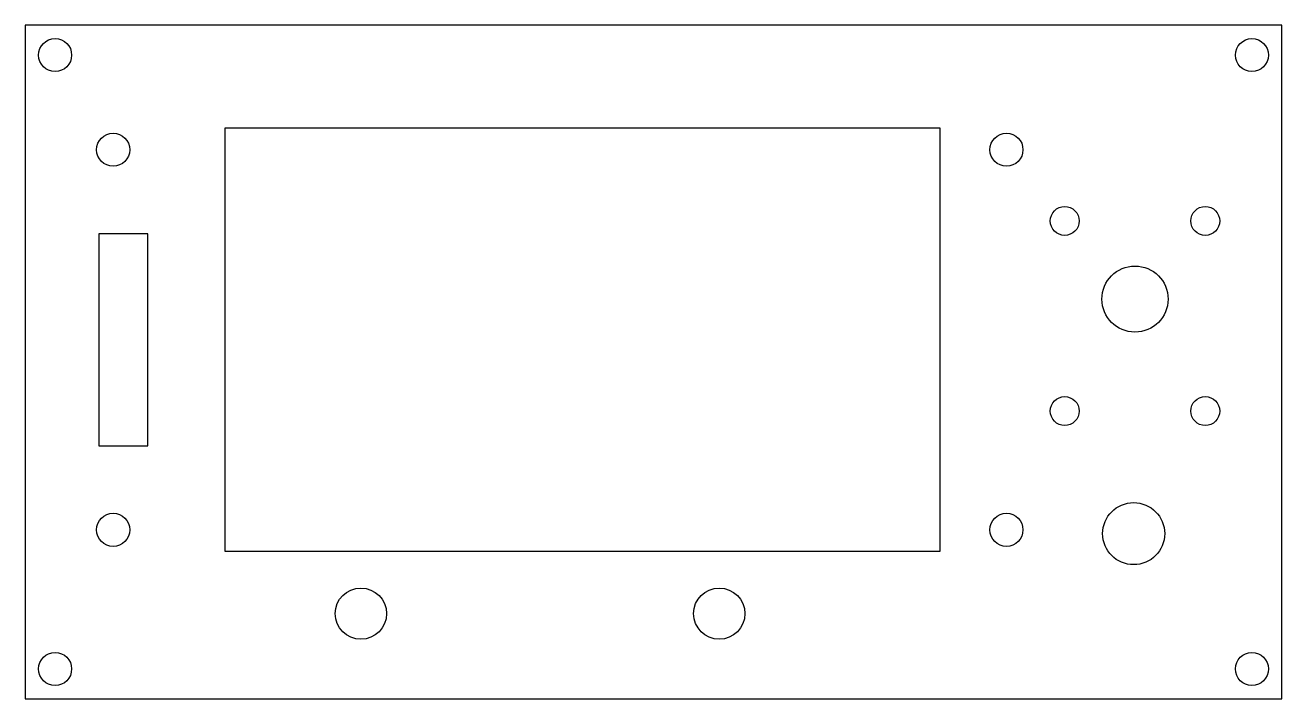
# Model space of a CAD drawing. Header units: millimetres. Extents: x -120 to 32, y -42 to 40.
import ezdxf

# ---------------------------------------------------------------- set-up
doc = ezdxf.new("R2010")
doc.units = ezdxf.units.MM

msp = doc.modelspace()

# ---------------------------------------------------------------- linework, layer by layer
at = {"color": 7, "linetype": 'Continuous', "lineweight": 25}
for p, q in [((32.11, 39.91), (-119.83, 39.91)), ((-119.83, 39.91), (-119.83, -41.64)), ((32.11, -41.64), (32.11, 39.91)), ((-9.19, 27.42), (-95.69, 27.42)), ((-95.69, 27.42), (-95.69, -23.78)), ((-9.19, -23.78), (-9.19, 27.42)), ((-104.98, 14.63), (-110.91, 14.63)), ((-110.91, 14.63), (-110.91, -11.01)), ((-104.98, -11.01), (-104.98, 14.63)), ((-110.91, -11.01), (-104.98, -11.01)), ((-95.69, -23.78), (-9.19, -23.78)), ((-119.83, -41.64), (32.11, -41.64))]:
    msp.add_line(p, q, dxfattribs=at)
for centre, radius in [((-116.21, 36.28), 2), ((28.49, 36.28), 2), ((-109.19, 24.82), 2), ((-1.19, 24.82), 2), ((5.85, 16.2), 1.75), ((22.85, 16.2), 1.75), ((14.35, 6.75), 4), ((5.85, -6.8), 1.75), ((22.85, -6.8), 1.75), ((14.19, -21.64), 3.75), ((-109.19, -21.18), 2), ((-1.19, -21.18), 2), ((-79.24, -31.32), 3.1), ((-35.91, -31.32), 3.1), ((-116.21, -38.02), 2), ((28.49, -38.02), 2)]:
    msp.add_circle(centre, radius, dxfattribs=at)

doc.saveas('drawing.dxf')
